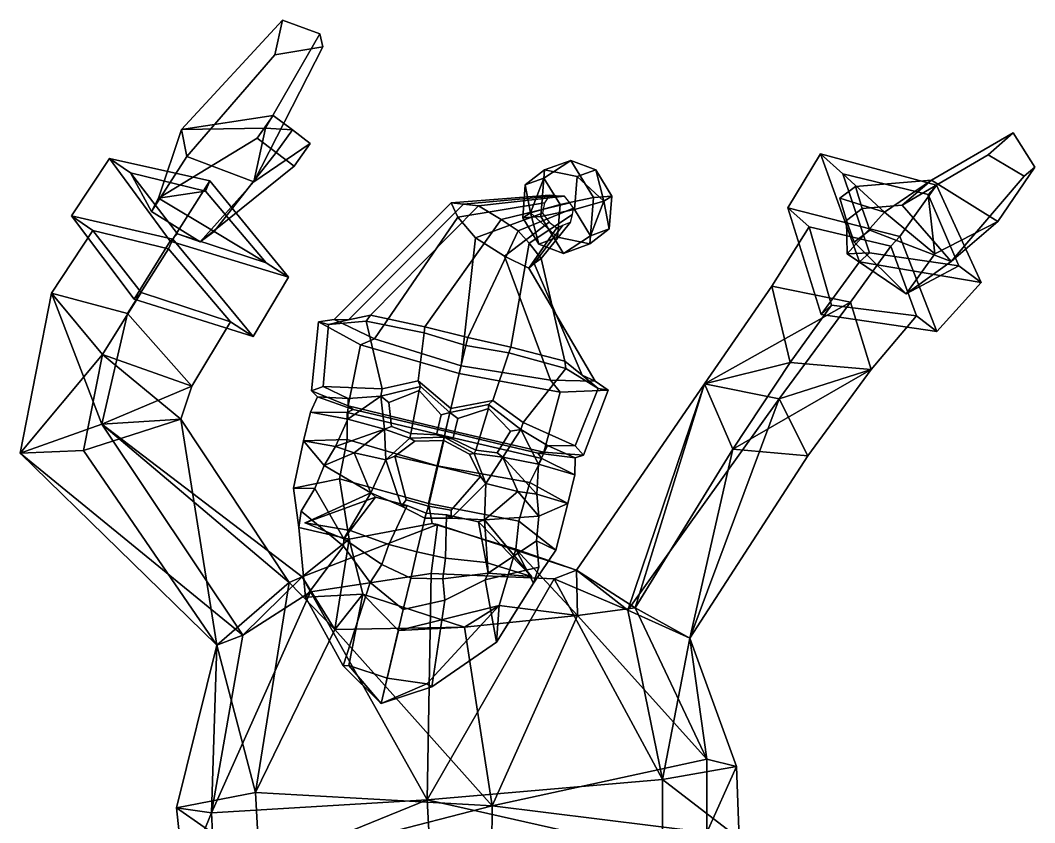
# Model space of a CAD drawing. Extents: x -187 to 266, y -161 to 398.
# Drawn here: x -187.5 to 266.2, y 39.4 to 398.5 of the extents above; entities that cross this region are included whole.
import ezdxf

# ---------------------------------------------------------------- set-up
doc = ezdxf.new("R2010")
doc.units = 0

msp = doc.modelspace()

# ---------------------------------------------------------------- linework, layer by layer
for p in [(-60.036949, 173.614441, 96.495125), (41.174942, 149.666199, 96.495125)]:
    msp.add_point(p)
for points in [[(-53.545101, 392.423157, 60.528183), (-77.783363, 350.238037, 35.35091), (-115.320946, 349.618439, 53.877724), (-70.258629, 398.497375, 72.613419)], [(-73.700096, 382.965576, 87.528984), (-70.258629, 398.497375, 72.613419), (-115.320946, 349.618439, 53.877724), (-112.960342, 337.557281, 88.059883)], [(-52.247112, 386.542969, 78.910889), (-53.545101, 392.423157, 60.528183), (-70.258629, 398.497375, 72.613419), (-73.700096, 382.965576, 87.528984)], [(-52.247112, 386.542969, 78.910889), (-83.05896, 326.257385, 65.680244), (-77.783363, 350.238037, 35.35091), (-53.545101, 392.423157, 60.528183)], [(-52.247112, 386.542969, 78.910889), (-73.700096, 382.965576, 87.528984), (-112.960342, 337.557281, 88.059883), (-83.05896, 326.257385, 65.680244)], [(-74.396973, 355.840668, 11.486222), (-81.562042, 345.700562, 7.83904), (-125.700645, 318.854156, 37.056675), (-115.320946, 349.618439, 53.877724)], [(-65.780373, 349.469025, 15.287046), (-74.396973, 355.840668, 11.486222), (-115.320946, 349.618439, 53.877724), (-77.783363, 350.238037, 35.35091)], [(-65.780373, 349.469025, 15.287046), (-73.011116, 339.313843, 11.746066), (-81.562042, 345.700562, 7.83904), (-74.396973, 355.840668, 11.486222)], [(-112.960342, 337.557281, 88.059883), (-115.320946, 349.618439, 53.877724), (-125.700645, 318.854156, 37.056675), (-128.760559, 312.871521, 60.651253)], [(-57.768692, 343.356384, 19.656147), (-65.780373, 349.469025, 15.287046), (-77.783363, 350.238037, 35.35091), (-83.05896, 326.257385, 65.680244)], [(-57.768692, 343.356384, 19.656147), (-64.9608, 333.18515, 16.008039), (-73.011116, 339.313843, 11.746066), (-65.780373, 349.469025, 15.287046)], [(-73.011116, 339.313843, 11.746066), (-100.734169, 304.010254, 32.437298), (-125.700645, 318.854156, 37.056675), (-81.562042, 345.700562, 7.83904)], [(245.34903, 338.21756, 142.880508), (256.54837, 348.076599, 127.399376), (220.005844, 327.010986, 72.703163), (206.955551, 315.804993, 110.871384)], [(266.162567, 332.695374, 115.294037), (249.653671, 308.442047, 62.922298), (220.005844, 327.010986, 72.703163), (256.54837, 348.076599, 127.399376)], [(261.461334, 328.75824, 137.870514), (266.162567, 332.695374, 115.294037), (256.54837, 348.076599, 127.399376), (245.34903, 338.21756, 142.880508)], [(-57.768692, 343.356384, 19.656147), (-83.05896, 326.257385, 65.680244), (-106.9748, 299.399597, 58.639687), (-64.9608, 333.18515, 16.008039)], [(-147.605011, 336.59845, 49.219654), (-102.661346, 326.597748, 7.453595), (-119.301201, 300.576691, -2.317937), (-164.612335, 310.971161, 36.931118)], [(-136.550827, 273.729828, 78.981232), (-120.497704, 299.614594, 94.470963), (-147.605011, 336.59845, 49.219654), (-164.612335, 310.971161, 36.931118)], [(-147.605011, 336.59845, 49.219654), (-138.205048, 330.232086, 50.146358), (-104.696533, 322.009369, 20.106516), (-102.661346, 326.597748, 7.453595)], [(-120.497704, 299.614594, 94.470963), (-117.132042, 302.863647, 82.893311), (-138.205048, 330.232086, 50.146358), (-147.605011, 336.59845, 49.219654)], [(-83.05896, 326.257385, 65.680244), (-112.960342, 337.557281, 88.059883), (-128.760559, 312.871521, 60.651253), (-106.9748, 299.399597, 58.639687)], [(-64.9608, 333.18515, 16.008039), (-106.9748, 299.399597, 58.639687), (-100.734169, 304.010254, 32.437298), (-73.011116, 339.313843, 11.746066)], [(46.966301, 331.518188, 15.798034), (58.756584, 335.772339, -1.190583), (46.696259, 327.815643, -7.710706), (38.359299, 324.807526, 4.302014)], [(46.696259, 327.815643, -7.710706), (58.756584, 335.772339, -1.190583), (68.915855, 319.210846, -11.405324), (53.879978, 316.10495, -14.933659)], [(46.966301, 331.518188, 15.798034), (61.524475, 328.527344, 21.310381), (69.861435, 331.535461, 9.29766), (58.756584, 335.772339, -1.190583)], [(69.861435, 331.535461, 9.29766), (77.045151, 319.824738, 2.074707), (68.915855, 319.210846, -11.405324), (58.756584, 335.772339, -1.190583)], [(170.65715, 266.873169, 90.146736), (187.757172, 290.39682, 106.005119), (170.305176, 338.664093, 54.128208), (155.780457, 314.574463, 38.06004)], [(222.311417, 324.734253, 23.053135), (205.77597, 301.771606, 5.839437), (155.780457, 314.574463, 38.06004), (170.305176, 338.664093, 54.128208)], [(187.757172, 290.39682, 106.005119), (192.273666, 294.476959, 95.735992), (180.369675, 329.803558, 56.470863), (170.305176, 338.664093, 54.128208)], [(222.311417, 324.734253, 23.053135), (170.305176, 338.664093, 54.128208), (180.369675, 329.803558, 56.470863), (218.451126, 320.490143, 32.893578)], [(261.461334, 328.75824, 137.870514), (245.34903, 338.21756, 142.880508), (206.955551, 315.804993, 110.871384), (228.775574, 290.57193, 90.624115)], [(45.335335, 310.702606, 22.571836), (46.966301, 331.518188, 15.798034), (38.359299, 324.807526, 4.302014), (37.206024, 310.088684, 9.09183)], [(45.335335, 310.702606, 22.571836), (60.371201, 313.808502, 26.100197), (61.524475, 328.527344, 21.310381), (46.966301, 331.518188, 15.798034)], [(61.524475, 328.527344, 21.310381), (73.505829, 317.587006, 17.610027), (69.861435, 331.535461, 9.29766)], [(73.505829, 317.587006, 17.610027), (77.045151, 319.824738, 2.074707), (69.861435, 331.535461, 9.29766)], [(261.461334, 328.75824, 137.870514), (228.775574, 290.57193, 90.624115), (249.653671, 308.442047, 62.922298), (266.162567, 332.695374, 115.294037)], [(-128.760559, 312.871521, 60.651253), (-125.700645, 318.854156, 37.056675), (-104.696533, 322.009369, 20.106516), (-138.205048, 330.232086, 50.146358)], [(-106.9748, 299.399597, 58.639687), (-128.760559, 312.871521, 60.651253), (-138.205048, 330.232086, 50.146358), (-117.132042, 302.863647, 82.893311)], [(38.359299, 324.807526, 4.302014), (46.696259, 327.815643, -7.710706), (40.745308, 312.326416, -6.443444)], [(40.745308, 312.326416, -6.443444), (46.696259, 327.815643, -7.710706), (53.879978, 316.10495, -14.933659)], [(60.371201, 313.808502, 26.100197), (73.505829, 317.587006, 17.610027), (61.524475, 328.527344, 21.310381)], [(186.091003, 324.188629, 121.20414), (220.005844, 327.010986, 72.703163), (199.059998, 312.601624, 51.144688), (178.999161, 318.869598, 111.776733)], [(182.319168, 294.012024, 75.968407), (199.059998, 312.601624, 51.144688), (180.369675, 329.803558, 56.470863), (192.273666, 294.476959, 95.735992)], [(221.43541, 294.012024, 46.743759), (218.451126, 320.490143, 32.893578), (180.369675, 329.803558, 56.470863), (199.059998, 312.601624, 51.144688)], [(189.016678, 314.208313, 125.800201), (206.955551, 315.804993, 110.871384), (220.005844, 327.010986, 72.703163), (186.091003, 324.188629, 121.20414)], [(249.653671, 308.442047, 62.922298), (221.43541, 294.012024, 46.743759), (199.059998, 312.601624, 51.144688), (220.005844, 327.010986, 72.703163)], [(-83.282837, 257.000336, 42.554508), (-119.301201, 300.576691, -2.317937), (-102.661346, 326.597748, 7.453595), (-67.582954, 283.49527, 54.752644)], [(-67.582954, 283.49527, 54.752644), (-102.661346, 326.597748, 7.453595), (-104.696533, 322.009369, 20.106516), (-77.582283, 290.002411, 54.338017)], [(37.206024, 310.088684, 9.09183), (38.359299, 324.807526, 4.302014), (40.745308, 312.326416, -6.443444)], [(189.016678, 314.208313, 125.800201), (186.091003, 324.188629, 121.20414), (178.999161, 318.869598, 111.776733), (182.014343, 308.881622, 116.284752)], [(222.457108, 259.213318, 48.887165), (205.77597, 301.771606, 5.839437), (222.311417, 324.734253, 23.053135), (242.181564, 281.149506, 66.132591)], [(242.181564, 281.149506, 66.132591), (222.311417, 324.734253, 23.053135), (218.451126, 320.490143, 32.893578), (232.24855, 288.691071, 65.511314)], [(-100.734169, 304.010254, 32.437298), (-77.582283, 290.002411, 54.338017), (-104.696533, 322.009369, 20.106516), (-125.700645, 318.854156, 37.056675)], [(52.164143, 319.977417, 14.771517), (49.147457, 320.186371, 12.706184), (5.163546, 316.856262, 43.713993), (10.728068, 316.138916, 53.175602)], [(49.147457, 320.186371, 12.706184), (47.012173, 316.824799, 10.359024), (8.262264, 310.373993, 33.962605), (5.163546, 316.856262, 43.713993)], [(55.881516, 319.816681, 17.340973), (52.164143, 319.977417, 14.771517), (10.728068, 316.138916, 53.175602), (17.391047, 315.447662, 64.919067)], [(58.345795, 316.84848, 18.322424), (55.881516, 319.816681, 17.340973), (17.391047, 315.447662, 64.919067), (27.546354, 309.289673, 70.213455)], [(52.726677, 301.386047, -10.143796), (53.879978, 316.10495, -14.933659), (68.915855, 319.210846, -11.405324), (67.284882, 298.395264, -4.631494)], [(60.371201, 313.808502, 26.100197), (67.554893, 302.097748, 18.877289), (73.505829, 317.587006, 17.610027)], [(75.891853, 305.105865, 6.86457), (67.284882, 298.395264, -4.631494), (68.915855, 319.210846, -11.405324), (77.045151, 319.824738, 2.074707)], [(67.554893, 302.097748, 18.877289), (75.891853, 305.105865, 6.86457), (73.505829, 317.587006, 17.610027)], [(73.505829, 317.587006, 17.610027), (75.891853, 305.105865, 6.86457), (77.045151, 319.824738, 2.074707)], [(182.014343, 308.881622, 116.284752), (178.999161, 318.869598, 111.776733), (199.059998, 312.601624, 51.144688), (182.319168, 294.012024, 75.968407)], [(208.680939, 276.118408, 68.315704), (232.24855, 288.691071, 65.511314), (218.451126, 320.490143, 32.893578), (221.43541, 294.012024, 46.743759)], [(-29.000217, 256.019409, 16.319864), (-47.083561, 264.663971, 37.509758), (5.163546, 316.856262, 43.713993), (8.262264, 310.373993, 33.962605)], [(-47.083561, 264.663971, 37.509758), (-40.682755, 264.485352, 60.679428), (10.728068, 316.138916, 53.175602), (5.163546, 316.856262, 43.713993)], [(-40.682755, 264.485352, 60.679428), (-30.899683, 266.568542, 88.605896), (17.391047, 315.447662, 64.919067), (10.728068, 316.138916, 53.175602)], [(-30.899683, 266.568542, 88.605896), (-6.588589, 261.346313, 101.565422), (27.546354, 309.289673, 70.213455), (17.391047, 315.447662, 64.919067)], [(47.012173, 316.824799, 10.359024), (46.116482, 312.181152, 8.558729), (16.046227, 301.214386, 27.057959), (8.262264, 310.373993, 33.962605)], [(59.949211, 314.391907, 18.828522), (58.345795, 316.84848, 18.322424), (27.546354, 309.289673, 70.213455), (35.207298, 304.236755, 73.201195)], [(59.949211, 314.391907, 18.828522), (35.207298, 304.236755, 73.201195), (40.080627, 298.74411, 69.475845), (59.540199, 311.613739, 17.840519)], [(40.745308, 312.326416, -6.443444), (53.879978, 316.10495, -14.933659), (52.726677, 301.386047, -10.143796)], [(45.335335, 310.702606, 22.571836), (55.494595, 294.141113, 12.357123), (67.554893, 302.097748, 18.877289), (60.371201, 313.808502, 26.100197)], [(170.65715, 266.873169, 90.146736), (155.780457, 314.574463, 38.06004), (165.35733, 306.088623, 40.365868), (175.284378, 271.000397, 79.700249)], [(205.77597, 301.771606, 5.839437), (201.889542, 297.438629, 15.831088), (165.35733, 306.088623, 40.365868), (155.780457, 314.574463, 38.06004)], [(192.483292, 304.593262, 129.821854), (189.016678, 314.208313, 125.800201), (182.014343, 308.881622, 116.284752), (185.378891, 299.257935, 120.358734)], [(192.483292, 304.593262, 129.821854), (228.775574, 290.57193, 90.624115), (206.955551, 315.804993, 110.871384), (189.016678, 314.208313, 125.800201)], [(-164.612335, 310.971161, 36.931118), (-119.301201, 300.576691, -2.317937), (-121.176254, 296.152588, 9.763214), (-155.080826, 304.497711, 37.909603)], [(-136.550827, 273.729828, 78.981232), (-164.612335, 310.971161, 36.931118), (-155.080826, 304.497711, 37.909603), (-133.422714, 276.729889, 68.263138)], [(9.619594, 243.906677, -2.974263), (-29.000217, 256.019409, 16.319864), (8.262264, 310.373993, 33.962605), (16.046227, 301.214386, 27.057959)], [(12.59488, 256.481079, 108.993706), (35.207298, 304.236755, 73.201195), (27.546354, 309.289673, 70.213455), (-6.588589, 261.346313, 101.565422)], [(48.993664, 308.140472, 9.559552), (29.056377, 292.87912, 32.738922), (16.046227, 301.214386, 27.057959), (46.116482, 312.181152, 8.558729)], [(37.206024, 310.088684, 9.09183), (40.745308, 312.326416, -6.443444), (44.389717, 298.37793, 1.868924)], [(45.335335, 310.702606, 22.571836), (37.206024, 310.088684, 9.09183), (44.389717, 298.37793, 1.868924), (55.494595, 294.141113, 12.357123)], [(59.540199, 311.613739, 17.840519), (40.080627, 298.74411, 69.475845), (45.459339, 291.832733, 63.267323), (58.556171, 308.094421, 16.261829)], [(44.389717, 298.37793, 1.868924), (40.745308, 312.326416, -6.443444), (52.726677, 301.386047, -10.143796)], [(185.378891, 299.257935, 120.358734), (182.014343, 308.881622, 116.284752), (182.319168, 294.012024, 75.968407), (208.680939, 276.118408, 68.315704)], [(-155.080826, 304.497711, 37.909603), (-121.176254, 296.152588, 9.763214), (-139.589371, 267.262329, -1.793478), (-173.485291, 276.43222, 24.564453)], [(-150.720001, 248.981384, 52.728951), (-133.422714, 276.729889, 68.263138), (-155.080826, 304.497711, 37.909603), (-173.485291, 276.43222, 24.564453)], [(-106.9748, 299.399597, 58.639687), (-117.132042, 302.863647, 82.893311), (-77.582283, 290.002411, 54.338017), (-100.734169, 304.010254, 32.437298)], [(12.59488, 256.481079, 108.993706), (31.924505, 252.233521, 101.565422), (40.080627, 298.74411, 69.475845), (35.207298, 304.236755, 73.201195)], [(52.458736, 305.673981, 11.370184), (39.912682, 287.620514, 41.669094), (29.056377, 292.87912, 32.738922), (48.993664, 308.140472, 9.559552)], [(55.171146, 306.798584, 13.558282), (42.284088, 289.58963, 51.318607), (39.912682, 287.620514, 41.669094), (52.458736, 305.673981, 11.370184)], [(58.556171, 308.094421, 16.261829), (45.459339, 291.832733, 63.267323), (42.284088, 289.58963, 51.318607), (55.171146, 306.798584, 13.558282)], [(55.494595, 294.141113, 12.357123), (67.284882, 298.395264, -4.631494), (75.891853, 305.105865, 6.86457), (67.554893, 302.097748, 18.877289)], [(148.583832, 279.591522, 22.371439), (156.75618, 245.397217, 62.211948), (175.284378, 271.000397, 79.700249), (165.35733, 306.088623, 40.365868)], [(201.889542, 297.438629, 15.831088), (183.827774, 272.29895, -2.776972), (148.583832, 279.591522, 22.371439), (165.35733, 306.088623, 40.365868)], [(192.483292, 304.593262, 129.821854), (185.378891, 299.257935, 120.358734), (208.680939, 276.118408, 68.315704), (228.775574, 290.57193, 90.624115)], [(228.775574, 290.57193, 90.624115), (208.680939, 276.118408, 68.315704), (221.43541, 294.012024, 46.743759), (249.653671, 308.442047, 62.922298)], [(-136.550827, 273.729828, 78.981232), (-83.282837, 257.000336, 42.554508), (-67.582954, 283.49527, 54.752644), (-120.497704, 299.614594, 94.470963)], [(-83.282837, 257.000336, 42.554508), (-93.467583, 263.610748, 42.169746), (-121.176254, 296.152588, 9.763214), (-119.301201, 300.576691, -2.317937)], [(-120.497704, 299.614594, 94.470963), (-67.582954, 283.49527, 54.752644), (-77.582283, 290.002411, 54.338017), (-117.132042, 302.863647, 82.893311)], [(9.619594, 243.906677, -2.974263), (16.046227, 301.214386, 27.057959), (29.056377, 292.87912, 32.738922), (49.572472, 237.427917, 16.319864)], [(55.494595, 294.141113, 12.357123), (44.389717, 298.37793, 1.868924), (52.726677, 301.386047, -10.143796), (67.284882, 298.395264, -4.631494)], [(222.457108, 259.213318, 48.887165), (213.255615, 266.190369, 48.324497), (201.889542, 297.438629, 15.831088), (205.77597, 301.771606, 5.839437)], [(-139.589371, 267.262329, -1.793478), (-121.176254, 296.152588, 9.763214), (-93.467583, 263.610748, 42.169746), (-110.79184, 234.8284, 28.899286)], [(55.998028, 246.007263, 88.605896), (45.459339, 291.832733, 63.267323), (40.080627, 298.74411, 69.475845), (31.924505, 252.233521, 101.565422)], [(193.089096, 242.299347, 30.075695), (183.827774, 272.29895, -2.776972), (201.889542, 297.438629, 15.831088), (213.255615, 266.190369, 48.324497)], [(49.572472, 237.427917, 16.319864), (29.056377, 292.87912, 32.738922), (39.912682, 287.620514, 41.669094), (69.612297, 237.051971, 37.509758)], [(63.810177, 239.760742, 60.679428), (42.284088, 289.58963, 51.318607), (45.459339, 291.832733, 63.267323), (55.998028, 246.007263, 88.605896)], [(222.457108, 259.213318, 48.887165), (242.181564, 281.149506, 66.132591), (187.757172, 290.39682, 106.005119), (170.65715, 266.873169, 90.146736)], [(208.680939, 276.118408, 68.315704), (182.319168, 294.012024, 75.968407), (192.273666, 294.476959, 95.735992), (232.24855, 288.691071, 65.511314)], [(242.181564, 281.149506, 66.132591), (232.24855, 288.691071, 65.511314), (192.273666, 294.476959, 95.735992), (187.757172, 290.39682, 106.005119)], [(69.612297, 237.051971, 37.509758), (39.912682, 287.620514, 41.669094), (42.284088, 289.58963, 51.318607), (63.810177, 239.760742, 60.679428)], [(-110.79184, 234.8284, 28.899286), (-93.467583, 263.610748, 42.169746), (-133.422714, 276.729889, 68.263138), (-150.720001, 248.981384, 52.728951)], [(-136.550827, 273.729828, 78.981232), (-133.422714, 276.729889, 68.263138), (-93.467583, 263.610748, 42.169746), (-83.282837, 257.000336, 42.554508)], [(156.75618, 245.397217, 62.211948), (148.583832, 279.591522, 22.371439), (118.458786, 235.867798, 15.92085)], [(183.827774, 272.29895, -2.776972), (118.458786, 235.867798, 15.92085), (148.583832, 279.591522, 22.371439)], [(-173.485291, 276.43222, 24.564453), (-150.93837, 217.708923, -16.557358), (-187.471863, 204.75885, 3.50509)], [(-150.720001, 248.981384, 52.728951), (-173.485291, 276.43222, 24.564453), (-187.471863, 204.75885, 3.50509)], [(-173.485291, 276.43222, 24.564453), (-139.589371, 267.262329, -1.793478), (-150.93837, 217.708923, -16.557358)], [(183.827774, 272.29895, -2.776972), (151.845779, 229.14325, -5.722885), (118.458786, 235.867798, 15.92085)], [(193.089096, 242.299347, 30.075695), (151.845779, 229.14325, -5.722885), (183.827774, 272.29895, -2.776972)], [(156.75618, 245.397217, 62.211948), (193.089096, 242.299347, 30.075695), (213.255615, 266.190369, 48.324497), (175.284378, 271.000397, 79.700249)], [(222.457108, 259.213318, 48.887165), (170.65715, 266.873169, 90.146736), (175.284378, 271.000397, 79.700249), (213.255615, 266.190369, 48.324497)], [(-110.79184, 234.8284, 28.899286), (-150.93837, 217.708923, -16.557358), (-139.589371, 267.262329, -1.793478)], [(-52.100494, 234.695496, 77.739914), (-49.717186, 262.344299, 61.73048), (-54.064758, 263.625214, 35.851646), (-57.279503, 232.6698, 40.018829)], [(-57.279503, 232.6698, 40.018829), (-54.064758, 263.625214, 35.851646), (-35.332474, 253.268616, 12.511165), (-40.870899, 225.973297, 13.866787)], [(-49.717186, 262.344299, 61.73048), (-40.682755, 264.485352, 60.679428), (-47.083561, 264.663971, 37.509758), (-54.064758, 263.625214, 35.851646)], [(-54.064758, 263.625214, 35.851646), (-47.083561, 264.663971, 37.509758), (-29.000217, 256.019409, 16.319864), (-35.332474, 253.268616, 12.511165)], [(-25.705755, 233.515503, 96.802116), (-32.815742, 263.866241, 92.966484), (-49.717186, 262.344299, 61.73048), (-52.100494, 234.695496, 77.739914)], [(-32.815742, 263.866241, 92.966484), (-30.899683, 266.568542, 88.605896), (-40.682755, 264.485352, 60.679428), (-49.717186, 262.344299, 61.73048)], [(-6.82663, 258.652344, 106.255333), (-6.588589, 261.346313, 101.565422), (-30.899683, 266.568542, 88.605896), (-32.815742, 263.866241, 92.966484)], [(-9.498103, 237.126343, 108.592934), (-6.82663, 258.652344, 106.255333), (-32.815742, 263.866241, 92.966484), (-25.705755, 233.515503, 96.802116)], [(5.091455, 224.769531, 112.074959), (11.757356, 252.941467, 112.282356), (-6.82663, 258.652344, 106.255333), (-9.498103, 237.126343, 108.592934)], [(11.757356, 252.941467, 112.282356), (12.59488, 256.481079, 108.993706), (-6.588589, 261.346313, 101.565422), (-6.82663, 258.652344, 106.255333)], [(-35.332474, 253.268616, 12.511165), (-29.000217, 256.019409, 16.319864), (9.619594, 243.906677, -2.974263), (8.787054, 240.388184, -7.526243)], [(11.757356, 252.941467, 112.282356), (30.930023, 249.718536, 106.255333), (31.924505, 252.233521, 101.565422), (12.59488, 256.481079, 108.993706)], [(-40.870899, 225.973297, 13.866787), (-35.332474, 253.268616, 12.511165), (8.787054, 240.388184, -7.526243), (2.858432, 215.332184, -5.901319)], [(5.091455, 224.769531, 112.074959), (23.87851, 228.39917, 108.592934), (30.930023, 249.718536, 106.255333), (11.757356, 252.941467, 112.282356)], [(23.87851, 228.39917, 108.592934), (37.39106, 218.585876, 96.802124), (56.499905, 242.732819, 92.966484), (30.930023, 249.718536, 106.255333)], [(30.930023, 249.718536, 106.255333), (56.499905, 242.732819, 92.966484), (55.998028, 246.007263, 88.605896), (31.924505, 252.233521, 101.565422)], [(-150.720001, 248.981384, 52.728951), (-187.471863, 204.75885, 3.50509), (-159.218048, 206.023071, 38.625866)], [(-150.720001, 248.981384, 52.728951), (-159.218048, 206.023071, 38.625866), (-115.689468, 220.019989, 23.012094)], [(-150.720001, 248.981384, 52.728951), (-115.689468, 220.019989, 23.012094), (-110.79184, 234.8284, 28.899286)], [(56.499905, 242.732819, 92.966484), (70.927124, 233.798035, 61.73048), (63.810177, 239.760742, 60.679428), (55.998028, 246.007263, 88.605896)], [(156.75618, 245.397217, 62.211948), (118.458786, 235.867798, 15.92085), (131.237732, 206.529968, 51.988266)], [(193.089096, 242.299347, 30.075695), (156.75618, 245.397217, 62.211948), (131.237732, 206.529968, 51.988266)], [(54.000538, 232.131073, 12.511164), (8.787054, 240.388184, -7.526243), (9.619594, 243.906677, -2.974263), (49.572472, 237.427917, 16.319864)], [(37.39106, 218.585876, 96.802124), (60.667187, 208.01297, 77.739914), (70.927124, 233.798035, 61.73048), (56.499905, 242.732819, 92.966484)], [(193.089096, 242.299347, 30.075695), (131.237732, 206.529968, 51.988266), (164.687668, 203.557983, 24.06414)], [(193.089096, 242.299347, 30.075695), (164.687668, 203.557983, 24.06414), (151.845779, 229.14325, -5.722885)], [(-9.498103, 237.126343, 108.592934), (-25.705755, 233.515503, 96.802116), (-26.180046, 230.239807, 94.976685), (-8.481476, 234.610107, 107.094681)], [(5.091455, 224.769531, 112.074959), (-9.498103, 237.126343, 108.592934), (-8.481476, 234.610107, 107.094681), (4.658201, 222.938507, 109.102104)], [(46.719574, 205.248077, 13.866787), (2.858432, 215.332184, -5.901319), (8.787054, 240.388184, -7.526243), (54.000538, 232.131073, 12.511164)], [(75.387726, 232.994812, 35.851646), (54.000538, 232.131073, 12.511164), (49.572472, 237.427917, 16.319864), (69.612297, 237.051971, 37.509758)], [(70.927124, 233.798035, 61.73048), (75.387726, 232.994812, 35.851646), (69.612297, 237.051971, 37.509758), (63.810177, 239.760742, 60.679428)], [(-110.79184, 234.8284, 28.899286), (-115.689468, 220.019989, 23.012094), (-150.93837, 217.708923, -16.557358)], [(-52.100494, 234.695496, 77.739914), (-57.279503, 232.6698, 40.018829), (-54.526463, 229.949036, 41.26128), (-40.873383, 229.309784, 78.249641)], [(-57.279503, 232.6698, 40.018829), (-40.870899, 225.973297, 13.866787), (-38.610416, 224.295258, 14.896185), (-54.526463, 229.949036, 41.26128)], [(-40.873383, 229.309784, 78.249641), (-26.180046, 230.239807, 94.976685), (-25.705755, 233.515503, 96.802116), (-52.100494, 234.695496, 77.739914)], [(-9.169749, 232.825439, 104.469696), (-8.481476, 234.610107, 107.094681), (-26.180046, 230.239807, 94.976685), (-22.713083, 227.430206, 94.654121)], [(-12.782988, 213.649017, 102.640167), (-9.169749, 232.825439, 104.469696), (-22.713083, 227.430206, 94.654121), (-21.413052, 216.651367, 97.547943)], [(0.724019, 221.881348, 106.095726), (-9.169749, 232.825439, 104.469696), (-12.782988, 213.649017, 102.640167), (-1.375296, 213.009094, 106.939926)], [(-9.169749, 232.825439, 104.469696), (0.724019, 221.881348, 106.095726), (4.658201, 222.938507, 109.102104), (-8.481476, 234.610107, 107.094681)], [(64.389229, 203.881165, 40.018829), (46.719574, 205.248077, 13.866787), (54.000538, 232.131073, 12.511164), (75.387726, 232.994812, 35.851646)], [(60.667187, 208.01297, 77.739914), (64.389229, 203.881165, 40.018829), (75.387726, 232.994812, 35.851646), (70.927124, 233.798035, 61.73048)], [(87.469048, 135.586609, 40.457279), (118.458786, 235.867798, 15.92085), (61.291908, 152.407471, -2.323098)], [(84.145653, 134.526672, -35.746555), (61.291908, 152.407471, -2.323098), (118.458786, 235.867798, 15.92085)], [(84.145653, 134.526672, -35.746555), (118.458786, 235.867798, 15.92085), (151.845779, 229.14325, -5.722885)], [(87.469048, 135.586609, 40.457279), (131.237732, 206.529968, 51.988266), (118.458786, 235.867798, 15.92085)], [(-40.873383, 229.309784, 78.249641), (-54.526463, 229.949036, 41.26128), (-57.697109, 223.082642, 42.462151), (-41.053001, 219.983063, 78.655991)], [(-57.697109, 223.082642, 42.462151), (-54.526463, 229.949036, 41.26128), (-38.610416, 224.295258, 14.896185), (-41.2971, 222.983124, 12.67251)], [(-41.053001, 219.983063, 78.655991), (-26.180046, 230.239807, 94.976685), (-40.873383, 229.309784, 78.249641)], [(-24.598112, 215.513489, 98.549286), (-26.180046, 230.239807, 94.976685), (-41.053001, 219.983063, 78.655991)], [(-21.413052, 216.651367, 97.547943), (-22.713083, 227.430206, 94.654121), (-26.180046, 230.239807, 94.976685), (-24.598112, 215.513489, 98.549286)], [(5.091455, 224.769531, 112.074959), (4.658201, 222.938507, 109.102104), (21.842054, 226.605347, 107.094681), (23.87851, 228.39917, 108.592934)], [(23.87851, 228.39917, 108.592934), (21.842054, 226.605347, 107.094681), (36.347076, 215.444946, 94.976685), (37.39106, 218.585876, 96.802124)], [(111.891296, 121.967255, -1.940749), (84.145653, 134.526672, -35.746555), (151.845779, 229.14325, -5.722885)], [(164.687668, 203.557983, 24.06414), (111.891296, 121.967255, -1.940749), (151.845779, 229.14325, -5.722885)], [(-41.053001, 219.983063, 78.655991), (-57.697109, 223.082642, 42.462151), (-60.756302, 210.24823, 44.641083), (-46.445332, 207.798126, 78.504814)], [(-60.756302, 210.24823, 44.641083), (-57.697109, 223.082642, 42.462151), (-41.2971, 222.983124, 12.67251), (-41.319408, 210.968353, 11.188781)], [(-41.319408, 210.968353, 11.188781), (-41.2971, 222.983124, 12.67251), (2.214642, 212.611359, -2.405131), (-0.980453, 199.108032, -0.945824)], [(-41.2971, 222.983124, 12.67251), (-38.610416, 224.295258, 14.896185), (2.684945, 214.598999, -2.27502), (2.214642, 212.611359, -2.405131)], [(-40.870899, 225.973297, 13.866787), (2.858432, 215.332184, -5.901319), (2.684945, 214.598999, -2.27502), (-38.610416, 224.295258, 14.896185)], [(-1.375296, 213.009094, 106.939926), (2.056457, 211.94281, 110.144325), (4.658201, 222.938507, 109.102104), (0.724019, 221.881348, 106.095726)], [(5.981385, 210.992889, 107.318283), (8.169888, 220.242126, 106.276039), (4.658201, 222.938507, 109.102104), (2.056457, 211.94281, 110.144325)], [(21.924782, 224.753662, 104.268646), (21.842054, 226.605347, 107.094681), (4.658201, 222.938507, 109.102104), (8.169888, 220.242126, 106.276039)], [(8.169888, 220.242126, 106.276039), (5.981385, 210.992889, 107.318283), (16.173786, 206.168121, 102.009956), (21.924782, 224.753662, 104.268646)], [(16.173786, 206.168121, 102.009956), (25.708513, 204.935608, 95.723228), (31.784472, 214.658051, 92.150627), (21.924782, 224.753662, 104.268646)], [(21.924782, 224.753662, 104.268646), (31.784472, 214.658051, 92.150627), (36.347076, 215.444946, 94.976685), (21.842054, 226.605347, 107.094681)], [(-159.218048, 206.023071, 38.625866), (-99.538315, 118.92334, 26.383364), (-115.689468, 220.019989, 23.012094)], [(-67.25872, 146.879395, 47.800938), (-150.93837, 217.708923, -16.557358), (-115.689468, 220.019989, 23.012094)], [(-99.538315, 118.92334, 26.383364), (-67.25872, 146.879395, 47.800938), (-115.689468, 220.019989, 23.012094)], [(-46.445332, 207.798126, 78.504814), (-24.598112, 215.513489, 98.549286), (-41.053001, 219.983063, 78.655991)], [(48.216991, 208.229675, 78.249641), (60.667187, 208.01297, 77.739914), (37.39106, 218.585876, 96.802124), (36.347076, 215.444946, 94.976685)], [(-87.95739, 123.288574, -14.23313), (-187.471863, 204.75885, 3.50509), (-150.93837, 217.708923, -16.557358)], [(-67.25872, 146.879395, 47.800938), (-61.407146, 149.409851, 4.995064), (-150.93837, 217.708923, -16.557358)], [(-87.95739, 123.288574, -14.23313), (-150.93837, 217.708923, -16.557358), (-61.407146, 149.409851, 4.995064)], [(-38.211952, 205.010681, 101.72583), (-24.598112, 215.513489, 98.549286), (-46.445332, 207.798126, 78.504814)], [(-38.211952, 205.010681, 101.72583), (-23.93804, 201.790833, 104.760262), (-24.598112, 215.513489, 98.549286)], [(-12.782988, 213.649017, 102.640167), (-21.413052, 216.651367, 97.547943), (-24.598112, 215.513489, 98.549286), (-13.254561, 211.513184, 104.835999)], [(-23.93804, 201.790833, 104.760262), (-13.254561, 211.513184, 104.835999), (-24.598112, 215.513489, 98.549286)], [(-12.782988, 213.649017, 102.640167), (-13.254561, 211.513184, 104.835999), (2.056457, 211.94281, 110.144325), (-1.375296, 213.009094, 106.939926)], [(45.760548, 202.383972, 12.67251), (2.214642, 212.611359, -2.405131), (2.684945, 214.598999, -2.27502), (43.946781, 204.760986, 14.896184)], [(46.719574, 205.248077, 13.866787), (43.946781, 204.760986, 14.896184), (2.684945, 214.598999, -2.27502), (2.858432, 215.332184, -5.901319)], [(25.708513, 204.935608, 95.723228), (28.333433, 202.989105, 98.549278), (36.347076, 215.444946, 94.976685), (31.784472, 214.658051, 92.150627)], [(28.333433, 202.989105, 98.549278), (44.197884, 199.811401, 78.655991), (36.347076, 215.444946, 94.976685)], [(44.197884, 199.811401, 78.655991), (48.216991, 208.229675, 78.249641), (36.347076, 215.444946, 94.976685)], [(-65.294693, 189.172668, 46.003769), (-60.756302, 210.24823, 44.641083), (-41.319408, 210.968353, 11.188781), (-44.689781, 193.281494, 14.099626)], [(-55.70113, 188.970154, 78.12674), (-51.621845, 199.236633, 77.948036), (-60.756302, 210.24823, 44.641083), (-65.294693, 189.172668, 46.003769)], [(-46.445332, 207.798126, 78.504814), (-60.756302, 210.24823, 44.641083), (-51.621845, 199.236633, 77.948036)], [(-44.689781, 193.281494, 14.099626), (-41.319408, 210.968353, 11.188781), (-0.980453, 199.108032, -0.945824), (-4.977728, 182.214417, 3.485335)], [(-19.943964, 203.393921, 122.216965), (-11.085777, 210.098755, 121.01963), (-13.254561, 211.513184, 104.835999), (-23.93804, 201.790833, 104.760262)], [(-0.732249, 199.034851, 128.666168), (1.988679, 210.534241, 124.536148), (-11.085777, 210.098755, 121.01963), (-19.943964, 203.393921, 122.216965)], [(1.988679, 210.534241, 124.536148), (2.056457, 211.94281, 110.144325), (-13.254561, 211.513184, 104.835999), (-11.085777, 210.098755, 121.01963)], [(40.396194, 191.63324, 11.188781), (-0.980453, 199.108032, -0.945824), (2.214642, 212.611359, -2.405131), (45.760548, 202.383972, 12.67251)], [(-0.732249, 199.034851, 128.666168), (18.395796, 194.322144, 122.216965), (13.481611, 204.285767, 121.01963), (1.988679, 210.534241, 124.536148)], [(1.988679, 210.534241, 124.536148), (13.481611, 204.285767, 121.01963), (15.551403, 204.697266, 104.835999), (2.056457, 211.94281, 110.144325)], [(16.173786, 206.168121, 102.009956), (5.981385, 210.992889, 107.318283), (2.056457, 211.94281, 110.144325), (15.551403, 204.697266, 104.835999)], [(-159.218048, 206.023071, 38.625866), (-187.471863, 204.75885, 3.50509), (-99.538315, 118.92334, 26.383364)], [(-99.538315, 118.92334, 26.383364), (-187.471863, 204.75885, 3.50509), (-87.95739, 123.288574, -14.23313)], [(-51.621845, 199.236633, 77.948036), (-38.211952, 205.010681, 101.72583), (-46.445332, 207.798126, 78.504814)], [(-30.665382, 186.975067, 98.608398), (-38.211952, 205.010681, 101.72583), (-51.621845, 199.236633, 77.948036)], [(-30.665382, 186.975067, 98.608398), (-23.93804, 201.790833, 104.760262), (-38.211952, 205.010681, 101.72583)], [(18.395796, 194.322144, 122.216965), (20.745075, 191.21814, 104.760262), (15.551403, 204.697266, 104.835999), (13.481611, 204.285767, 121.01963)], [(16.173786, 206.168121, 102.009956), (15.551403, 204.697266, 104.835999), (28.333433, 202.989105, 98.549278), (25.708513, 204.935608, 95.723228)], [(20.745075, 191.21814, 104.760262), (28.333433, 202.989105, 98.549278), (15.551403, 204.697266, 104.835999)], [(64.389229, 203.881165, 40.018829), (60.708832, 202.682648, 41.26128), (43.946781, 204.760986, 14.896184), (46.719574, 205.248077, 13.866787)], [(60.466152, 195.123444, 42.462151), (45.760548, 202.383972, 12.67251), (43.946781, 204.760986, 14.896184), (60.708832, 202.682648, 41.26128)], [(48.216991, 208.229675, 78.249641), (44.197884, 199.811401, 78.655991), (60.466152, 195.123444, 42.462151), (60.708832, 202.682648, 41.26128)], [(60.667187, 208.01297, 77.739914), (48.216991, 208.229675, 78.249641), (60.708832, 202.682648, 41.26128), (64.389229, 203.881165, 40.018829)], [(111.891296, 121.967255, -1.940749), (131.237732, 206.529968, 51.988266), (87.469048, 135.586609, 40.457279)], [(164.687668, 203.557983, 24.06414), (131.237732, 206.529968, 51.988266), (111.891296, 121.967255, -1.940749)], [(-17.034641, 181.057098, 104.511536), (-23.93804, 201.790833, 104.760262), (-30.665382, 186.975067, 98.608398)], [(-14.85947, 183.95282, 117.381264), (-19.943964, 203.393921, 122.216965), (-23.93804, 201.790833, 104.760262), (-17.034641, 181.057098, 104.511536)], [(-4.980756, 181.079468, 122.611298), (-0.732249, 199.034851, 128.666168), (-19.943964, 203.393921, 122.216965), (-14.85947, 183.95282, 117.381264)], [(34.948368, 187.69986, 101.72583), (28.333433, 202.989105, 98.549278), (20.745075, 191.21814, 104.760262)], [(34.948368, 187.69986, 101.72583), (43.557873, 186.502014, 78.504814), (28.333433, 202.989105, 98.549278)], [(43.557873, 186.502014, 78.504814), (44.197884, 199.811401, 78.655991), (28.333433, 202.989105, 98.549278)], [(57.449352, 182.278992, 44.641083), (40.396194, 191.63324, 11.188781), (45.760548, 202.383972, 12.67251), (60.466152, 195.123444, 42.462151)], [(44.197884, 199.811401, 78.655991), (43.557873, 186.502014, 78.504814), (57.449352, 182.278992, 44.641083), (60.466152, 195.123444, 42.462151)], [(-55.70113, 188.970154, 78.12674), (-42.838238, 166.399109, 104.917747), (-30.665382, 186.975067, 98.608398), (-51.621845, 199.236633, 77.948036)], [(-4.980756, 181.079468, 122.611298), (5.138103, 179.221069, 117.381264), (18.395796, 194.322144, 122.216965), (-0.732249, 199.034851, 128.666168)], [(35.482986, 174.311401, 14.099626), (-4.977728, 182.214417, 3.485335), (-0.980453, 199.108032, -0.945824), (40.396194, 191.63324, 11.188781)], [(-62.961151, 171.550171, 50.112881), (-65.294693, 189.172668, 46.003769), (-44.689781, 193.281494, 14.099626), (-40.355927, 166.295868, 33.570408)], [(-40.355927, 166.295868, 33.570408), (-44.689781, 193.281494, 14.099626), (-4.977728, 182.214417, 3.485335), (-3.294327, 173.32373, 8.914924)], [(5.138103, 179.221069, 117.381264), (5.282068, 175.776642, 104.511536), (20.745075, 191.21814, 104.760262), (18.395796, 194.322144, 122.216965)], [(5.282068, 175.776642, 104.511536), (20.11953, 174.958618, 98.608398), (20.745075, 191.21814, 104.760262)], [(20.11953, 174.958618, 98.608398), (34.948368, 187.69986, 101.72583), (20.745075, 191.21814, 104.760262)], [(52.061703, 161.404388, 46.003769), (35.482986, 174.311401, 14.099626), (40.396194, 191.63324, 11.188781), (57.449352, 182.278992, 44.641083)], [(-62.961151, 171.550171, 50.112881), (-61.916565, 178.871887, 81.29702), (-55.70113, 188.970154, 78.12674), (-65.294693, 189.172668, 46.003769)], [(-55.70113, 188.970154, 78.12674), (-61.916565, 178.871887, 81.29702), (-42.915253, 163.106628, 95.906563), (-42.838238, 166.399109, 104.917747)], [(-28.689884, 185.047791, 112.60862), (-30.665382, 186.975067, 98.608398), (-60.036949, 173.614441, 96.495125)], [(-60.036949, 173.614441, 96.495125), (-30.665382, 186.975067, 98.608398), (-42.838238, 166.399109, 104.917747)], [(-28.689884, 185.047791, 112.60862), (-14.447824, 181.408386, 112.725731), (-17.034641, 181.057098, 104.511536), (-30.665382, 186.975067, 98.608398)], [(20.11953, 174.958618, 98.608398), (44.348736, 176.528534, 77.948036), (34.948368, 187.69986, 101.72583)], [(44.348736, 176.528534, 77.948036), (43.557873, 186.502014, 78.504814), (34.948368, 187.69986, 101.72583)], [(43.557873, 186.502014, 78.504814), (44.348736, 176.528534, 77.948036), (57.449352, 182.278992, 44.641083)], [(-39.891762, 170.178833, 115.002632), (-28.689884, 185.047791, 112.60862), (-60.036949, 173.614441, 96.495125)], [(-14.447824, 181.408386, 112.725731), (-28.689884, 185.047791, 112.60862), (-39.891762, 170.178833, 115.002632), (-22.672112, 163.8526, 123.670197)], [(-4.980756, 181.079468, 122.611298), (-14.85947, 183.95282, 117.381264), (-17.034641, 181.057098, 104.511536), (-6.518095, 175.704407, 110.431023)], [(34.07333, 161.84082, 30.043327), (-3.294327, 173.32373, 8.914924), (-4.977728, 182.214417, 3.485335), (35.482986, 174.311401, 14.099626)], [(43.394646, 165.522583, 78.12674), (52.061703, 161.404388, 46.003769), (57.449352, 182.278992, 44.641083), (44.348736, 176.528534, 77.948036)], [(-42.915253, 163.106628, 95.906563), (-61.916565, 178.871887, 81.29702), (-62.961151, 171.550171, 50.112881), (-59.980423, 140.378815, 66.107307)], [(-22.672112, 163.8526, 123.670197), (-10.077046, 160.66333, 124.353905), (-5.986019, 177.953125, 115.474297), (-14.447824, 181.408386, 112.725731)], [(-5.986019, 177.953125, 115.474297), (-6.518095, 175.704407, 110.431023), (-17.034641, 181.057098, 104.511536), (-14.447824, 181.408386, 112.725731)], [(2.611722, 157.870056, 123.670197), (3.126969, 177.249939, 112.725731), (-5.986019, 177.953125, 115.474297), (-10.077046, 160.66333, 124.353905)], [(-4.980756, 181.079468, 122.611298), (-6.518095, 175.704407, 110.431023), (5.282068, 175.776642, 104.511536), (5.138103, 179.221069, 117.381264)], [(-5.986019, 177.953125, 115.474297), (3.126969, 177.249939, 112.725731), (5.282068, 175.776642, 104.511536), (-6.518095, 175.704407, 110.431023)], [(3.126969, 177.249939, 112.725731), (2.611722, 157.870056, 123.670197), (20.840506, 155.808655, 115.002632), (17.489807, 174.120972, 112.60862)], [(17.489807, 174.120972, 112.60862), (20.11953, 174.958618, 98.608398), (5.282068, 175.776642, 104.511536), (3.126969, 177.249939, 112.725731)], [(-0.83171, 172.822845, 5.155553), (-61.407146, 149.409851, 4.995064), (-40.355927, 166.295868, 33.570408), (-3.294327, 173.32373, 8.914924)], [(-0.83171, 172.822845, 5.155553), (-3.70305, 150.981873, -45.838123), (-57.657665, 142.767792, -31.018559), (-61.407146, 149.409851, 4.995064)], [(-42.838238, 166.399109, 104.917747), (-39.891762, 170.178833, 115.002632), (-60.036949, 173.614441, 96.495125)], [(-0.83171, 172.822845, 5.155553), (61.291908, 152.407471, -2.323098), (51.254757, 148.555603, -41.436588), (-3.70305, 150.981873, -45.838123)], [(-3.294327, 173.32373, 8.914924), (34.07333, 161.84082, 30.043327), (61.291908, 152.407471, -2.323098), (-0.83171, 172.822845, 5.155553)], [(17.489807, 174.120972, 112.60862), (41.174942, 149.666199, 96.495125), (20.11953, 174.958618, 98.608398)], [(20.840506, 155.808655, 115.002632), (41.174942, 149.666199, 96.495125), (17.489807, 174.120972, 112.60862)], [(43.394646, 165.522583, 78.12674), (44.348736, 176.528534, 77.948036), (20.11953, 174.958618, 98.608398), (21.780704, 151.109314, 104.917747)], [(41.174942, 149.666199, 96.495125), (21.780704, 151.109314, 104.917747), (20.11953, 174.958618, 98.608398)], [(42.078255, 146.696289, 50.112881), (34.07333, 161.84082, 30.043327), (35.482986, 174.311401, 14.099626), (52.061703, 161.404388, 46.003769)], [(-59.980423, 140.378815, 66.107307), (-62.961151, 171.550171, 50.112881), (-40.355927, 166.295868, 33.570408), (-34.24036, 141.724548, 61.799984)], [(-22.672112, 163.8526, 123.670197), (-39.891762, 170.178833, 115.002632), (-42.838238, 166.399109, 104.917747), (-25.787994, 155.034058, 113.764572)], [(-61.407146, 149.409851, 4.995064), (-46.827148, 125.924805, 64.491997), (-40.355927, 166.295868, 33.570408)], [(-46.827148, 125.924805, 64.491997), (-34.24036, 141.724548, 61.799984), (-40.355927, 166.295868, 33.570408)], [(-30.99198, 146.861206, 115.812424), (-25.787994, 155.034058, 113.764572), (-42.838238, 166.399109, 104.917747), (-42.915253, 163.106628, 95.906563)], [(-10.077046, 160.66333, 124.353905), (-22.672112, 163.8526, 123.670197), (-25.787994, 155.034058, 113.764572), (-12.854491, 148.925049, 119.235939)], [(43.394646, 165.522583, 78.12674), (21.780704, 151.109314, 104.917747), (20.374062, 148.131439, 95.906563), (44.425579, 153.709717, 81.29702)], [(42.078255, 146.696289, 50.112881), (52.061703, 161.404388, 46.003769), (43.394646, 165.522583, 78.12674), (44.425579, 153.709717, 81.29702)], [(-43.067986, 109.657593, 97.859222), (-30.99198, 146.861206, 115.812424), (-42.915253, 163.106628, 95.906563), (-59.980423, 140.378815, 66.107307)], [(-10.077046, 160.66333, 124.353905), (-12.854491, 148.925049, 119.235939), (1.445264, 148.59024, 113.764572), (2.611722, 157.870056, 123.670197)], [(25.444447, 120.166016, 66.107307), (26.745502, 136.649536, 57.782063), (34.07333, 161.84082, 30.043327), (42.078255, 146.696289, 50.112881)], [(61.745373, 132.177704, 53.236805), (34.07333, 161.84082, 30.043327), (26.745502, 136.649536, 57.782063)], [(61.291908, 152.407471, -2.323098), (34.07333, 161.84082, 30.043327), (61.745373, 132.177704, 53.236805)], [(-16.200169, 134.785309, 122.178635), (-12.854491, 148.925049, 119.235939), (-25.787994, 155.034058, 113.764572), (-30.99198, 146.861206, 115.812424)], [(2.611722, 157.870056, 123.670197), (1.445264, 148.59024, 113.764572), (21.780704, 151.109314, 104.917747), (20.840506, 155.808655, 115.002632)], [(21.780704, 151.109314, 104.917747), (41.174942, 149.666199, 96.495125), (20.840506, 155.808655, 115.002632)], [(-5.524541, 49.620743, -101.117325), (-57.657665, 142.767792, -31.018559), (-3.70305, 150.981873, -45.838123)], [(-5.524541, 49.620743, -101.117325), (-3.70305, 150.981873, -45.838123), (51.254757, 148.555603, -41.436588)], [(2.43485, 138.951904, 115.812424), (20.374062, 148.131439, 95.906563), (21.780704, 151.109314, 104.917747), (1.445264, 148.59024, 113.764572)], [(20.374062, 148.131439, 95.906563), (25.444447, 120.166016, 66.107307), (42.078255, 146.696289, 50.112881), (44.425579, 153.709717, 81.29702)], [(84.145653, 134.526672, -35.746555), (51.254757, 148.555603, -41.436588), (61.291908, 152.407471, -2.323098)], [(87.469048, 135.586609, 40.457279), (61.291908, 152.407471, -2.323098), (61.745373, 132.177704, 53.236805)], [(-82.2584, 52.921204, 99.316544), (-67.25872, 146.879395, 47.800938), (-99.538315, 118.92334, 26.383364)], [(-87.95739, 123.288574, -14.23313), (-61.407146, 149.409851, 4.995064), (-57.657665, 142.767792, -31.018559)], [(-82.2584, 52.921204, 99.316544), (-46.827148, 125.924805, 64.491997), (-67.25872, 146.879395, 47.800938)], [(-67.25872, 146.879395, 47.800938), (-46.827148, 125.924805, 64.491997), (-61.407146, 149.409851, 4.995064)], [(-26.137192, 92.788727, 101.101158), (-16.200169, 134.785309, 122.178635), (-30.99198, 146.861206, 115.812424), (-43.067986, 109.657593, 97.859222)], [(-16.200169, 134.785309, 122.178635), (2.43485, 138.951904, 115.812424), (1.445264, 148.59024, 113.764572), (-12.854491, 148.925049, 119.235939)], [(99.784065, 58.790344, -80.531609), (-5.524541, 49.620743, -101.117325), (51.254757, 148.555603, -41.436588)], [(-3.442072, 100.281494, 97.859222), (25.444447, 120.166016, 66.107307), (20.374062, 148.131439, 95.906563), (2.43485, 138.951904, 115.812424)], [(99.784065, 58.790344, -80.531609), (51.254757, 148.555603, -41.436588), (84.145653, 134.526672, -35.746555)], [(-101.993942, 43.828537, -53.600365), (-57.657665, 142.767792, -31.018559), (-5.524541, 49.620743, -101.117325)], [(-101.993942, 43.828537, -53.600365), (-87.95739, 123.288574, -14.23313), (-57.657665, 142.767792, -31.018559)], [(-43.067986, 109.657593, 97.859222), (-59.980423, 140.378815, 66.107307), (-34.24036, 141.724548, 61.799984), (-40.554634, 109.774292, 81.952538)], [(11.124947, 126.906586, 66.562904), (-34.24036, 141.724548, 61.799984), (-46.827148, 125.924805, 64.491997)], [(-40.554634, 109.774292, 81.952538), (-34.24036, 141.724548, 61.799984), (-18.397793, 125.497559, 56.009388), (-23.471897, 104.052994, 77.656464)], [(-18.397793, 125.497559, 56.009388), (-34.24036, 141.724548, 61.799984), (11.124947, 126.906586, 66.562904)], [(-26.137192, 92.788727, 101.101158), (-3.442072, 100.281494, 97.859222), (2.43485, 138.951904, 115.812424), (-16.200169, 134.785309, 122.178635)], [(-5.636616, 101.512161, 81.952538), (-23.471897, 104.052994, 77.656464), (-18.397793, 125.497559, 56.009388), (26.745502, 136.649536, 57.782063)], [(-18.397793, 125.497559, 56.009388), (11.124947, 126.906586, 66.562904), (26.745502, 136.649536, 57.782063)], [(-3.442072, 100.281494, 97.859222), (-5.636616, 101.512161, 81.952538), (26.745502, 136.649536, 57.782063), (25.444447, 120.166016, 66.107307)], [(11.124947, 126.906586, 66.562904), (61.745373, 132.177704, 53.236805), (26.745502, 136.649536, 57.782063)], [(23.578344, 46.939606, 115.441887), (61.745373, 132.177704, 53.236805), (11.124947, 126.906586, 66.562904)], [(23.578344, 46.939606, 115.441887), (119.519615, 67.883011, 72.3853), (61.745373, 132.177704, 53.236805)], [(119.519615, 67.883011, 72.3853), (87.469048, 135.586609, 40.457279), (61.745373, 132.177704, 53.236805)], [(99.784065, 58.790344, -80.531609), (84.145653, 134.526672, -35.746555), (111.891296, 121.967255, -1.940749)], [(119.519615, 67.883011, 72.3853), (111.891296, 121.967255, -1.940749), (87.469048, 135.586609, 40.457279)], [(-101.993942, 43.828537, -53.600365), (-99.538315, 118.92334, 26.383364), (-87.95739, 123.288574, -14.23313)], [(23.578344, 46.939606, 115.441887), (-46.827148, 125.924805, 64.491997), (-82.2584, 52.921204, 99.316544)], [(23.578344, 46.939606, 115.441887), (11.124947, 126.906586, 66.562904), (-46.827148, 125.924805, 64.491997)], [(-82.2584, 52.921204, 99.316544), (-99.538315, 118.92334, 26.383364), (-117.548363, 46.063782, 17.564619)], [(-117.548363, 46.063782, 17.564619), (-99.538315, 118.92334, 26.383364), (-101.993942, 43.828537, -53.600365)], [(132.869812, 64.632233, -15.858607), (99.784065, 58.790344, -80.531609), (111.891296, 121.967255, -1.940749)], [(119.519615, 67.883011, 72.3853), (132.869812, 64.632233, -15.858607), (111.891296, 121.967255, -1.940749)], [(-26.137192, 92.788727, 101.101158), (-43.067986, 109.657593, 97.859222), (-40.554634, 109.774292, 81.952538)], [(-26.137192, 92.788727, 101.101158), (-40.554634, 109.774292, 81.952538), (-23.471897, 104.052994, 77.656464)], [(-26.137192, 92.788727, 101.101158), (-23.471897, 104.052994, 77.656464), (-5.636616, 101.512161, 81.952538)], [(-26.137192, 92.788727, 101.101158), (-5.636616, 101.512161, 81.952538), (-3.442072, 100.281494, 97.859222)], [(119.482788, 35.029114, 60.757725), (119.519615, 67.883011, 72.3853), (23.578344, 46.939606, 115.441887)], [(133.97052, 32.383484, -17.019863), (99.784065, 58.790344, -80.531609), (132.869812, 64.632233, -15.858607)], [(119.482788, 35.029114, 60.757725), (132.869812, 64.632233, -15.858607), (119.519615, 67.883011, 72.3853)], [(119.482788, 35.029114, 60.757725), (133.97052, 32.383484, -17.019863), (132.869812, 64.632233, -15.858607)], [(99.702789, 25.91597, -92.503639), (-5.524541, 49.620743, -101.117325), (99.784065, 58.790344, -80.531609)], [(133.97052, 32.383484, -17.019863), (99.702789, 25.91597, -92.503639), (99.784065, 58.790344, -80.531609)], [(-80.495186, 20.20079, 87.448715), (-82.2584, 52.921204, 99.316544), (-117.548363, 46.063782, 17.564619)], [(-80.495186, 20.20079, 87.448715), (23.578344, 46.939606, 115.441887), (-82.2584, 52.921204, 99.316544)], [(-80.495186, 20.20079, 87.448715), (-117.548363, 46.063782, 17.564619), (-114.22831, 13.979584, 16.107147)], [(-114.22831, 13.979584, 16.107147), (-117.548363, 46.063782, 17.564619), (-101.993942, 43.828537, -53.600365)], [(-100.275185, 11.087631, -65.812653), (-101.993942, 43.828537, -53.600365), (-5.524541, 49.620743, -101.117325)], [(-100.275185, 11.087631, -65.812653), (-5.524541, 49.620743, -101.117325), (-3.727984, 17.034561, -109.135101)], [(-80.495186, 20.20079, 87.448715), (23.347307, 29.445892, 103.992172), (23.578344, 46.939606, 115.441887)], [(99.702789, 25.91597, -92.503639), (-3.727984, 17.034561, -109.135101), (-5.524541, 49.620743, -101.117325)], [(119.482788, 35.029114, 60.757725), (23.578344, 46.939606, 115.441887), (23.347307, 29.445892, 103.992172)], [(-114.22831, 13.979584, 16.107147), (-101.993942, 43.828537, -53.600365), (-100.275185, 11.087631, -65.812653)]]:
    msp.add_3dface(points)

doc.saveas('drawing.dxf')
